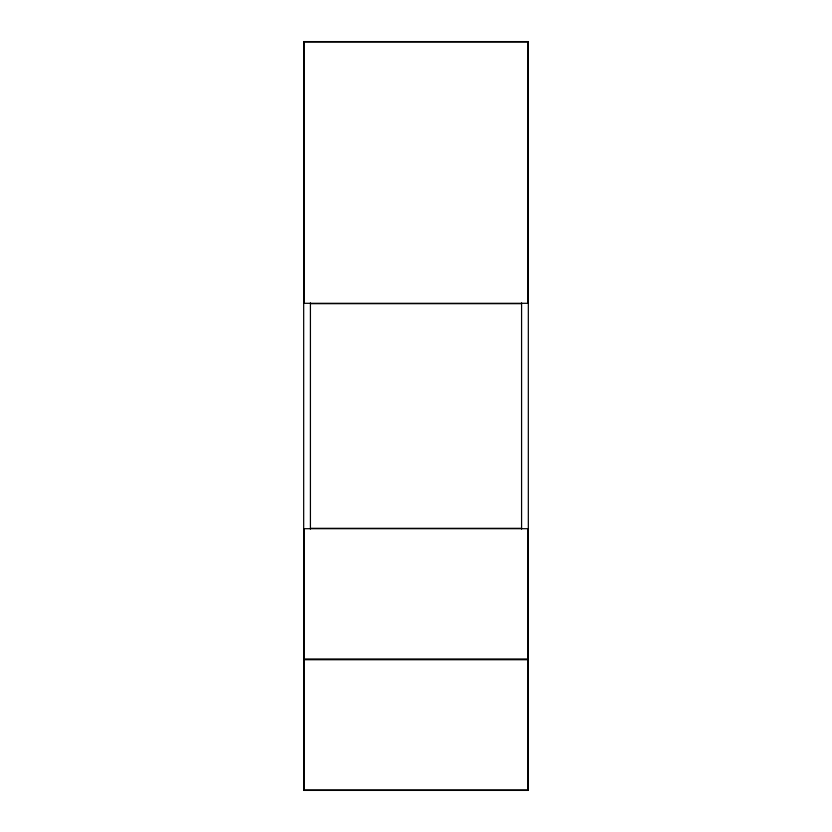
<?xml version="1.0" encoding="UTF-8"?>
<svg xmlns="http://www.w3.org/2000/svg" width="832" height="832" viewBox="0 0 832 832"><rect width="100%" height="100%" fill="white"/><g stroke="black" fill="none" stroke-linecap="round" stroke-linejoin="round"><path stroke-width="1.25" d="M310.419 303.68L521.581 303.68M310.419 528.32L521.581 528.32M521.581 302.9L521.581 529.1M310.419 302.9L310.419 529.1M528.32 41.6L303.68 41.6L303.68 790.4L528.32 790.4L528.32 41.6M527.946 41.974L304.054 41.974L304.054 303.306L527.946 303.306L527.946 41.974M527.946 528.694L304.054 528.694L304.054 658.986L527.946 658.986L527.946 528.694M527.946 659.734L304.054 659.734L304.054 790.026L527.946 790.026L527.946 659.734"/></g></svg>
